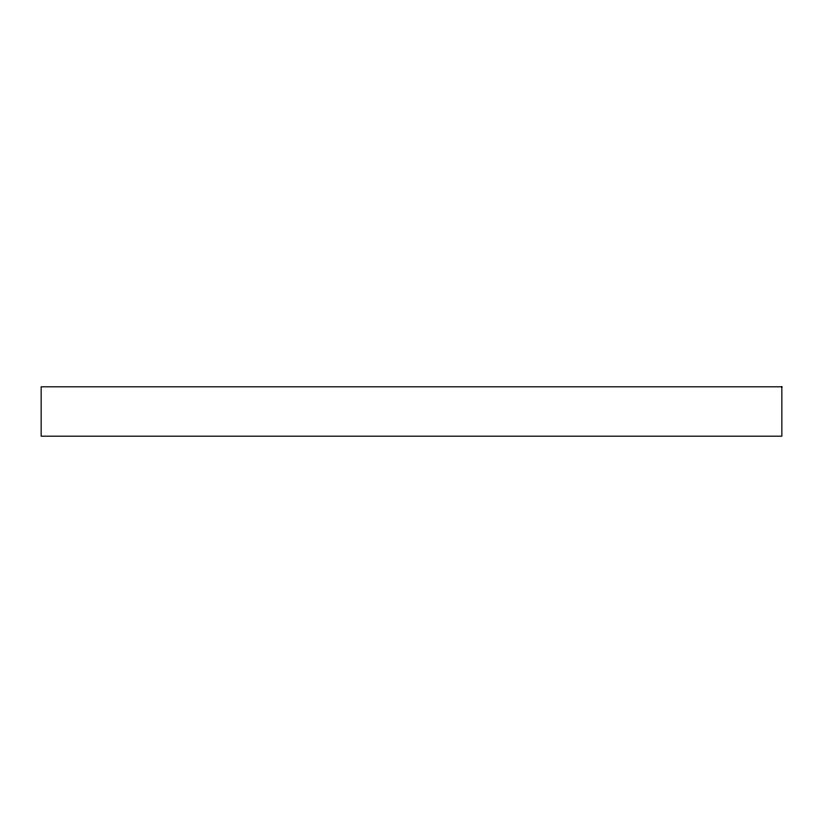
<?xml version="1.0" encoding="UTF-8"?>
<svg xmlns="http://www.w3.org/2000/svg" width="823" height="823" viewBox="0 0 823 823"><rect width="100%" height="100%" fill="white"/><g stroke="black" fill="none" stroke-linecap="round" stroke-linejoin="round"><path stroke-width="1.23" d="M781.85 386.81L41.15 386.81L41.15 436.19L781.85 436.19L781.85 386.81"/></g></svg>
